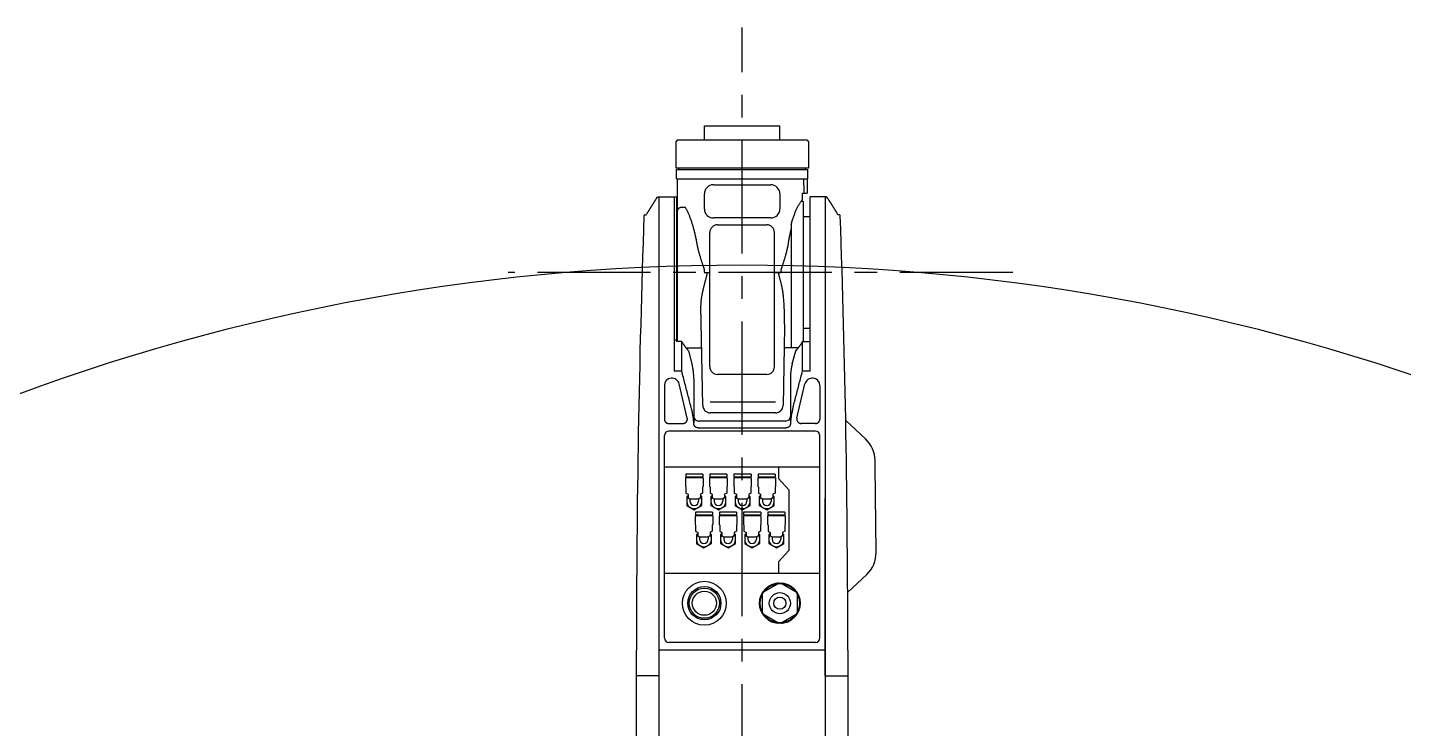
# Model space of a CAD drawing. Extents: x -15562 to 153, y -137 to 4262.
# Drawn here: x -14593 to -13682, y 3798 to 4262 of the extents above; entities that cross this region are included whole.
import ezdxf

# ---------------------------------------------------------------- set-up
doc = ezdxf.new("R2010")
doc.units = 0
doc.header["$LTSCALE"] = 4
doc.header["$MEASUREMENT"] = 0
doc.linetypes.add('CENTER', pattern=[2, 1.25, -0.25, 0.25, -0.25])
doc.layers.get('0').update_dxf_attribs({"linetype": 'CONTINUOUS'})
doc.layers.add('AREA', color=1, linetype='CONTINUOUS')

# ---------------------------------------------------------------- blocks, each defined once
blk = doc.blocks.new('RV12SL')
at = {"linetype": 'CENTER', "ltscale": 15}
for p, q in [((0, -527.57), (0, 1542.08)), ((179.4, 1380), (-155, 1380))]:
    blk.add_line(p, q, dxfattribs=at)
at = {"linetype": 'CONTINUOUS'}
for p, q in [((-25, 1477), (25, 1477)), ((-25, 1467.5), (-25, 1477)), ((25, 1467.5), (25, 1477)), ((-43, 1467.5), (-44, 1466.5)), ((43, 1467.5), (-43, 1467.5)), ((43, 1467.5), (44, 1466.5)), ((-44, 1466.5), (-44, 1449)), ((44, 1466.5), (44, 1449)), ((44, 1449), (-44, 1449)), ((-43.5, 1448), (43.5, 1448)), ((-43.5, 1442), (-43.5, 1448)), ((-43.5, 1442), (43.5, 1442)), ((-43, 1442), (-43, 1334.2)), ((-42, 1448), (-42, 1449)), ((42, 1448), (42, 1449)), ((43, 1442), (43, 1432.5)), ((43.5, 1442), (43.5, 1448)), ((-25, 1422), (-25, 1432)), ((-19, 1438), (19, 1438)), ((25, 1432), (25, 1422)), ((40, 1428), (40, 1432.5)), ((40, 1432.5), (43, 1432.5)), ((-56, 1430), (-43.5, 1430)), ((-55, 973), (-55, 1430)), ((-45, 1430), (-45, 1314.71)), ((-43.5, 1430), (-43.5, 1334.2)), ((-43, 1426.5), (-43.5, 1426.5)), ((-40, 1423.28), (-37.69, 1423.28)), ((40.5, 1427), (39.09, 1427)), ((39.87, 1428), (40, 1428)), ((40.5, 1427), (40.5, 1334.2)), ((45, 1314.71), (45, 1430)), ((56, 1430), (45, 1430)), ((55, 1430), (55, 973)), ((-64.52, 1418), (-63.5, 1418)), ((19, 1416), (-19, 1416)), ((40.5, 1417), (45, 1417)), ((64.52, 1418), (63.5, 1418)), ((-21.4, 1317.5), (-21.4, 1406.5)), ((-16.4, 1411.5), (16.4, 1411.5)), ((21.4, 1317.5), (21.4, 1406.5)), ((32.5, 1411.67), (32.5, 1330)), ((-25.04, 1380), (-21.5, 1380)), ((21.5, 1380), (25.91, 1380)), ((-26.09, 1291.91), (-27.24, 1357.86)), ((27.99, 1343.63), (27.09, 1291.91)), ((40.5, 1343), (45, 1343)), ((-45, 1335.45), (-43.5, 1335.45)), ((-40, 1334.2), (-43.5, 1334.2)), ((-40, 1314.71), (-40, 1334.2)), ((40, 1334.2), (45, 1334.2)), ((40, 1314.71), (40, 1334.2)), ((-37.11, 1330.02), (-26.75, 1330.02)), ((-35.5, 1328), (-33.2, 1319.44)), ((32.5, 1330.01), (27.75, 1330.01)), ((37.1, 1330), (32.5, 1330)), ((33.2, 1319.44), (35.5, 1328)), ((-40, 1314.71), (-45, 1314.71)), ((16.4, 1312.5), (-16.4, 1312.5)), ((45, 1314.71), (40, 1314.71)), ((-51.5, 1305), (-51.5, 1282.91)), ((-36.34, 1283.58), (-41.63, 1306.14)), ((-32, 1309.7), (-32, 1280.39)), ((32, 1309.7), (32, 1280.39)), ((36.34, 1283.58), (41.63, 1306.14)), ((51.5, 1305), (51.5, 1282.91)), ((-21.21, 1294.22), (22.21, 1294.22)), ((22.09, 1287), (-21.09, 1287)), ((-48.59, 1280), (-39.17, 1280)), ((-29.04, 1277.05), (29.04, 1277.05)), ((29, 1281.62), (-29, 1281.62)), ((48.59, 1280), (39.17, 1280)), ((68.61, 1282), (81.69, 1269.81)), ((-51.5, 1138), (-51.5, 1272)), ((48.5, 1275), (-48.5, 1275)), ((51.5, 1138), (51.5, 1272)), ((51.5, 1251), (-51.5, 1251)), ((24, 1251), (24, 1243.5)), ((24, 1243.5), (31, 1236)), ((31, 1236), (31, 1196)), ((31, 1196), (24, 1188.5)), ((24, 1188.5), (24, 1181)), ((-51.5, 1181), (51.5, 1181)), ((82.54, 1180.03), (69.91, 1168)), ((12.88, 1166.94), (12.88, 1165.69)), ((13.31, 1166.68), (13.31, 1155.32)), ((14.88, 1169.16), (13.8, 1168.53)), ((24.08, 1173.97), (14.23, 1168.28)), ((24.08, 1174.47), (23, 1173.84)), ((25.92, 1174.47), (27, 1173.84)), ((35.77, 1168.28), (25.92, 1173.97)), ((35.12, 1169.16), (36.2, 1168.53)), ((36.69, 1155.32), (36.69, 1166.68)), ((37.12, 1165.69), (37.12, 1166.94)), ((12.88, 1156.31), (12.88, 1155.06)), ((14.88, 1152.84), (13.8, 1153.47)), ((14.23, 1153.72), (24.08, 1148.03)), ((25.92, 1148.03), (35.77, 1153.72)), ((35.12, 1152.84), (36.2, 1153.47)), ((37.12, 1155.06), (37.12, 1156.31)), ((24.08, 1147.53), (23, 1148.16)), ((25.92, 1147.53), (27, 1148.16)), ((48.5, 1135), (-48.5, 1135)), ((-70, 1113), (-70, 1130)), ((55, 1130), (-55, 1130)), ((55.04, 1113), (55.04, 1130)), ((70, 1130), (70, 1113))]:
    blk.add_line(p, q, dxfattribs=at)
for p, q in [((-25.9, 1244), (-37.5, 1244)), ((-37.5, 1244), (-37.5, 1238.3)), ((-37.38, 1246.4), (-37.38, 1244.71)), ((-26.02, 1246.4), (-37.38, 1246.4)), ((-37.38, 1244.71), (-26.02, 1244.71)), ((-35, 1244.71), (-35, 1244)), ((-28.4, 1244.71), (-28.4, 1244)), ((-26.02, 1246.4), (-26.02, 1244.71)), ((-25.9, 1244), (-25.9, 1238.3)), ((-9.9, 1244), (-21.5, 1244)), ((-21.5, 1244), (-21.5, 1238.3)), ((-10.02, 1246.4), (-21.38, 1246.4)), ((-21.38, 1246.4), (-21.38, 1244.71)), ((-21.38, 1244.71), (-10.02, 1244.71)), ((-19, 1244.71), (-19, 1244)), ((-12.4, 1244.71), (-12.4, 1244)), ((-10.02, 1246.4), (-10.02, 1244.71)), ((-9.9, 1244), (-9.9, 1238.3)), ((-5.5, 1244), (-5.5, 1238.3)), ((6.1, 1244), (-5.5, 1244)), ((-5.38, 1246.4), (-5.38, 1244.71)), ((5.98, 1246.4), (-5.38, 1246.4)), ((-5.38, 1244.71), (5.98, 1244.71)), ((-3, 1244.71), (-3, 1244)), ((3.6, 1244.71), (3.6, 1244)), ((5.98, 1246.4), (5.98, 1244.71)), ((6.1, 1244), (6.1, 1238.3)), ((22.1, 1244), (10.5, 1244)), ((10.5, 1244), (10.5, 1238.3)), ((10.62, 1246.4), (10.62, 1244.71)), ((21.98, 1246.4), (10.62, 1246.4)), ((10.62, 1244.71), (21.98, 1244.71)), ((13, 1244.71), (13, 1244)), ((19.6, 1244.71), (19.6, 1244)), ((21.98, 1246.4), (21.98, 1244.71)), ((22.1, 1244), (22.1, 1238.3)), ((-37.5, 1238.3), (-37.21, 1237.8)), ((-37.21, 1237.8), (-37.21, 1233.94)), ((-37.21, 1233.94), (-35.76, 1233.1)), ((-35.76, 1232.03), (-36.7, 1231.49)), ((-36.7, 1231.49), (-36.7, 1225.71)), ((-35.76, 1233.1), (-35.76, 1230.74)), ((-35.76, 1230.74), (-34.6, 1230.07)), ((-27.64, 1230.74), (-28.8, 1230.07)), ((-26.19, 1233.94), (-27.64, 1233.1)), ((-27.64, 1233.1), (-27.64, 1230.74)), ((-26.7, 1231.49), (-27.64, 1232.03)), ((-26.7, 1225.71), (-26.7, 1231.49)), ((-25.9, 1238.3), (-26.19, 1237.8)), ((-26.19, 1237.8), (-26.19, 1233.94)), ((-21.5, 1238.3), (-21.21, 1237.8)), ((-21.21, 1237.8), (-21.21, 1233.94)), ((-21.21, 1233.94), (-19.76, 1233.1)), ((-19.76, 1232.03), (-20.7, 1231.49)), ((-20.7, 1231.49), (-20.7, 1225.71)), ((-19.76, 1233.1), (-19.76, 1230.74)), ((-19.76, 1230.74), (-18.6, 1230.07)), ((-11.64, 1230.74), (-12.8, 1230.07)), ((-10.19, 1233.94), (-11.64, 1233.1)), ((-11.64, 1233.1), (-11.64, 1230.74)), ((-10.7, 1231.49), (-11.64, 1232.03)), ((-10.7, 1225.71), (-10.7, 1231.49)), ((-9.9, 1238.3), (-10.19, 1237.8)), ((-10.19, 1237.8), (-10.19, 1233.94)), ((-5.5, 1238.3), (-5.21, 1237.8)), ((-5.21, 1237.8), (-5.21, 1233.94)), ((-5.21, 1233.94), (-3.76, 1233.1)), ((-3.76, 1232.03), (-4.7, 1231.49)), ((-4.7, 1231.49), (-4.7, 1225.71)), ((-3.76, 1233.1), (-3.76, 1230.74)), ((-3.76, 1230.74), (-2.6, 1230.07)), ((4.36, 1230.74), (3.2, 1230.07)), ((5.81, 1233.94), (4.36, 1233.1)), ((4.36, 1233.1), (4.36, 1230.74)), ((5.3, 1231.49), (4.36, 1232.03)), ((5.3, 1225.71), (5.3, 1231.49)), ((6.1, 1238.3), (5.81, 1237.8)), ((5.81, 1237.8), (5.81, 1233.94)), ((10.5, 1238.3), (10.79, 1237.8)), ((10.79, 1237.8), (10.79, 1233.94)), ((10.79, 1233.94), (12.24, 1233.1)), ((12.24, 1232.03), (11.3, 1231.49)), ((11.3, 1231.49), (11.3, 1225.71)), ((12.24, 1233.1), (12.24, 1230.74)), ((12.24, 1230.74), (13.4, 1230.07)), ((20.36, 1230.74), (19.2, 1230.07)), ((21.81, 1233.94), (20.36, 1233.1)), ((20.36, 1233.1), (20.36, 1230.74)), ((21.3, 1231.49), (20.36, 1232.03)), ((21.3, 1225.71), (21.3, 1231.49)), ((22.1, 1238.3), (21.81, 1237.8)), ((21.81, 1237.8), (21.81, 1233.94)), ((-36.7, 1225.71), (-31.7, 1222.83)), ((-34.6, 1230.07), (-34.6, 1228.6)), ((-34.6, 1230.07), (-28.8, 1230.07)), ((-31.7, 1222.83), (-26.7, 1225.71)), ((-28.8, 1230.07), (-28.8, 1228.6)), ((-20.7, 1225.71), (-15.7, 1222.83)), ((-18.6, 1230.07), (-18.6, 1228.6)), ((-18.6, 1230.07), (-12.8, 1230.07)), ((-15.7, 1222.83), (-10.7, 1225.71)), ((-12.8, 1230.07), (-12.8, 1228.6)), ((-4.7, 1225.71), (0.3, 1222.83)), ((-2.6, 1230.07), (-2.6, 1228.6)), ((-2.6, 1230.07), (3.2, 1230.07)), ((0.3, 1222.83), (5.3, 1225.71)), ((3.2, 1230.07), (3.2, 1228.6)), ((11.3, 1225.71), (16.3, 1222.83)), ((13.4, 1230.07), (13.4, 1228.6)), ((13.4, 1230.07), (19.2, 1230.07)), ((16.3, 1222.83), (21.3, 1225.71)), ((19.2, 1230.07), (19.2, 1228.6)), ((-19.5, 1218.8), (-31.1, 1218.8)), ((-31.1, 1218.8), (-31.1, 1213.1)), ((-31.1, 1213.1), (-30.81, 1212.6)), ((-19.62, 1221.2), (-30.98, 1221.2)), ((-30.98, 1221.2), (-30.98, 1219.51)), ((-30.98, 1219.51), (-19.62, 1219.51)), ((-30.81, 1212.6), (-30.81, 1208.74)), ((-28.6, 1219.51), (-28.6, 1218.8)), ((-22, 1219.51), (-22, 1218.8)), ((-19.5, 1213.1), (-19.79, 1212.6)), ((-19.79, 1212.6), (-19.79, 1208.74)), ((-19.62, 1221.2), (-19.62, 1219.51)), ((-19.5, 1218.8), (-19.5, 1213.1)), ((-3.5, 1218.8), (-15.1, 1218.8)), ((-15.1, 1218.8), (-15.1, 1213.1)), ((-15.1, 1213.1), (-14.81, 1212.6)), ((-3.62, 1221.2), (-14.98, 1221.2)), ((-14.98, 1221.2), (-14.98, 1219.51)), ((-14.98, 1219.51), (-3.62, 1219.51)), ((-14.81, 1212.6), (-14.81, 1208.74)), ((-12.6, 1219.51), (-12.6, 1218.8)), ((-6, 1219.51), (-6, 1218.8)), ((-3.5, 1213.1), (-3.79, 1212.6)), ((-3.79, 1212.6), (-3.79, 1208.74)), ((-3.62, 1221.2), (-3.62, 1219.51)), ((-3.5, 1218.8), (-3.5, 1213.1)), ((0.9, 1218.8), (0.9, 1213.1)), ((12.5, 1218.8), (0.9, 1218.8)), ((0.9, 1213.1), (1.19, 1212.6)), ((1.02, 1221.2), (1.02, 1219.51)), ((12.38, 1221.2), (1.02, 1221.2)), ((1.02, 1219.51), (12.38, 1219.51)), ((1.19, 1212.6), (1.19, 1208.74)), ((3.4, 1219.51), (3.4, 1218.8)), ((10, 1219.51), (10, 1218.8)), ((12.5, 1213.1), (12.21, 1212.6)), ((12.21, 1212.6), (12.21, 1208.74)), ((12.38, 1221.2), (12.38, 1219.51)), ((12.5, 1218.8), (12.5, 1213.1)), ((16.9, 1218.8), (16.9, 1213.1)), ((28.5, 1218.8), (16.9, 1218.8)), ((16.9, 1213.1), (17.19, 1212.6)), ((28.38, 1221.2), (17.02, 1221.2)), ((17.02, 1221.2), (17.02, 1219.51)), ((17.02, 1219.51), (28.38, 1219.51)), ((17.19, 1212.6), (17.19, 1208.74)), ((19.4, 1219.51), (19.4, 1218.8)), ((26, 1219.51), (26, 1218.8)), ((28.5, 1213.1), (28.21, 1212.6)), ((28.21, 1212.6), (28.21, 1208.74)), ((28.38, 1221.2), (28.38, 1219.51)), ((28.5, 1218.8), (28.5, 1213.1)), ((-30.81, 1208.74), (-29.36, 1207.9)), ((-29.36, 1206.83), (-30.3, 1206.29)), ((-30.3, 1206.29), (-30.3, 1200.51)), ((-29.36, 1207.9), (-29.36, 1205.54)), ((-29.36, 1205.54), (-28.2, 1204.87)), ((-28.2, 1204.87), (-22.4, 1204.87)), ((-28.2, 1204.87), (-28.2, 1203.4)), ((-21.24, 1205.54), (-22.4, 1204.87)), ((-22.4, 1204.87), (-22.4, 1203.4)), ((-19.79, 1208.74), (-21.24, 1207.9)), ((-21.24, 1207.9), (-21.24, 1205.54)), ((-20.3, 1206.29), (-21.24, 1206.83)), ((-20.3, 1200.51), (-20.3, 1206.29)), ((-14.81, 1208.74), (-13.36, 1207.9)), ((-13.36, 1206.83), (-14.3, 1206.29)), ((-14.3, 1206.29), (-14.3, 1200.51)), ((-13.36, 1207.9), (-13.36, 1205.54)), ((-13.36, 1205.54), (-12.2, 1204.87)), ((-12.2, 1204.87), (-6.4, 1204.87)), ((-12.2, 1204.87), (-12.2, 1203.4)), ((-5.24, 1205.54), (-6.4, 1204.87)), ((-6.4, 1204.87), (-6.4, 1203.4)), ((-3.79, 1208.74), (-5.24, 1207.9)), ((-5.24, 1207.9), (-5.24, 1205.54)), ((-4.3, 1206.29), (-5.24, 1206.83)), ((-4.3, 1200.51), (-4.3, 1206.29)), ((1.19, 1208.74), (2.64, 1207.9)), ((2.64, 1206.83), (1.7, 1206.29)), ((1.7, 1206.29), (1.7, 1200.51)), ((2.64, 1207.9), (2.64, 1205.54)), ((2.64, 1205.54), (3.8, 1204.87)), ((3.8, 1204.87), (3.8, 1203.4)), ((3.8, 1204.87), (9.6, 1204.87)), ((10.76, 1205.54), (9.6, 1204.87)), ((9.6, 1204.87), (9.6, 1203.4)), ((12.21, 1208.74), (10.76, 1207.9)), ((10.76, 1207.9), (10.76, 1205.54)), ((11.7, 1206.29), (10.76, 1206.83)), ((11.7, 1200.51), (11.7, 1206.29)), ((17.19, 1208.74), (18.64, 1207.9)), ((18.64, 1206.83), (17.7, 1206.29)), ((17.7, 1206.29), (17.7, 1200.51)), ((18.64, 1207.9), (18.64, 1205.54)), ((18.64, 1205.54), (19.8, 1204.87)), ((19.8, 1204.87), (19.8, 1203.4)), ((19.8, 1204.87), (25.6, 1204.87)), ((26.76, 1205.54), (25.6, 1204.87)), ((25.6, 1204.87), (25.6, 1203.4)), ((28.21, 1208.74), (26.76, 1207.9)), ((26.76, 1207.9), (26.76, 1205.54)), ((27.7, 1206.29), (26.76, 1206.83)), ((27.7, 1200.51), (27.7, 1206.29)), ((-30.3, 1200.51), (-25.3, 1197.63)), ((-25.3, 1197.63), (-20.3, 1200.51)), ((-14.3, 1200.51), (-9.3, 1197.63)), ((-9.3, 1197.63), (-4.3, 1200.51)), ((1.7, 1200.51), (6.7, 1197.63)), ((6.7, 1197.63), (11.7, 1200.51)), ((17.7, 1200.51), (22.7, 1197.63)), ((22.7, 1197.63), (27.7, 1200.51)), ((-70, 973), (-70, 1113)), ((-55, 1113), (-70, 1113)), ((55, 1113), (70, 1113)), ((70, 1113), (70, 973))]:
    blk.add_line(p, q)
for centre, radius in [((-25, 1161), 14.5), ((-25, 1161), 11), ((-25, 1161), 10), ((-25, 1161), 8), ((25, 1161), 13.5), ((25, 1161), 13), ((25, 1161), 7), ((25, 1161), 4)]:
    blk.add_circle(centre, radius, dxfattribs=at)
for centre, radius, start, end in [((-19, 1432), 6, 90, 180), ((19, 1432), 6, 0, 90), ((-19, 1422), 6, 180, 270), ((19, 1422), 6, 270, 0), ((8226.9, 1130), 8296.9, 178.014098, 180), ((-64.52, 1417.5), 0.5, 90, 178.0141), ((64.52, 1417.5), 0.5, 1.9859, 90), ((-8226.9, 1130), 8296.9, 0, 1.985902), ((-16.4, 1406.5), 5, 90, 180), ((16.4, 1406.5), 5, 0, 90), ((-16.4, 1317.5), 5, 180, 270), ((16.4, 1317.5), 5, 270, 0), ((-46.5, 1305), 5, 13.20127, 180), ((46.5, 1305), 5, 0, 166.79873), ((-21.09, 1292), 5, 181, 270), ((22.09, 1292), 5, 270, 359), ((-29, 1284.62), 3, 180, 270), ((29, 1284.62), 3, 270, 0), ((-48.5, 1272), 3, 90, 180), ((48.5, 1272), 3, 0, 90), ((68.06, 1255.17), 20, 0.86455, 47.01498), ((-8226.9, 1130), 8315.9, 0.445555, 0.864553), ((68.75, 1194.51), 20, 313.60514, 0.44556), ((-48.5, 1138), 3, 180, 270), ((48.5, 1138), 3, 270, 0)]:
    blk.add_arc(centre, radius, start, end, dxfattribs=at)
for centre, radius, start, end in [((-31.7, 1228.6), 5, 144.30808, 35.69254), ((-15.7, 1228.6), 5, 144.30808, 35.69254), ((0.3, 1228.6), 5, 144.30808, 35.69254), ((16.3, 1228.6), 5, 144.30808, 35.69254), ((-31.7, 1228.6), 2.9, 180, 359.9998), ((-15.7, 1228.6), 2.9, 180, 359.9998), ((0.3, 1228.6), 2.9, 180, 359.9998), ((16.3, 1228.6), 2.9, 180, 359.9998), ((-25.3, 1203.4), 5, 144.30808, 35.69254), ((-25.3, 1203.4), 2.9, 180, 359.9998), ((-9.3, 1203.4), 5, 144.30808, 35.69254), ((-9.3, 1203.4), 2.9, 180, 359.9998), ((6.7, 1203.4), 5, 144.30808, 35.69254), ((6.7, 1203.4), 2.9, 180, 359.9998), ((22.7, 1203.4), 5, 144.30808, 35.69254), ((22.7, 1203.4), 2.9, 180, 359.9998)]:
    blk.add_arc(centre, radius, start, end)
for points, knots in [([(40.7, 1442), (40.72, 1440.39), (40.78, 1437.22), (40.84, 1434.05), (40.87, 1432.5)], [0, 0, 0, 0, 4.84087, 9.501577, 9.501577, 9.501577, 9.501577]), ([(-57.7, 1427.57), (-57.71, 1427.56), (-57.73, 1427.52), (-57.79, 1427.44), (-57.86, 1427.33), (-57.93, 1427.21), (-58.02, 1427.08), (-58.11, 1426.95), (-58.2, 1426.8), (-58.3, 1426.64), (-58.41, 1426.47), (-58.53, 1426.29), (-58.65, 1426.11), (-58.77, 1425.91), (-58.9, 1425.71), (-59.03, 1425.5), (-59.17, 1425.29), (-59.31, 1425.06), (-59.45, 1424.84), (-59.6, 1424.61), (-59.74, 1424.38), (-59.89, 1424.14), (-60.04, 1423.91), (-60.18, 1423.67), (-60.32, 1423.44), (-60.46, 1423.22), (-60.6, 1423), (-60.73, 1422.78), (-60.86, 1422.57), (-60.98, 1422.37), (-61.1, 1422.18), (-61.22, 1421.99), (-61.33, 1421.81), (-61.43, 1421.64), (-61.53, 1421.47), (-61.62, 1421.32), (-61.71, 1421.17), (-61.8, 1421.03), (-61.87, 1420.9), (-61.95, 1420.78), (-62.01, 1420.66), (-62.08, 1420.56), (-62.13, 1420.46), (-62.19, 1420.38), (-62.23, 1420.3), (-62.27, 1420.23), (-62.31, 1420.17), (-62.34, 1420.12), (-62.36, 1420.08), (-62.38, 1420.04), (-62.4, 1420.02), (-62.4, 1420.01), (-62.41, 1420), (-62.41, 1420)], [0, 0, 0, 0, 0.030262, 0.147568, 0.276786, 0.417872, 0.571004, 0.735998, 0.912895, 1.10141, 1.301315, 1.512244, 1.733647, 1.96503, 2.205537, 2.454504, 2.71082, 2.973616, 3.241555, 3.513669, 3.788617, 4.065161, 4.341473, 4.616038, 4.886951, 5.15294, 5.412785, 5.665728, 5.911053, 6.148287, 6.377, 6.59676, 6.807404, 7.008552, 7.200207, 7.382069, 7.554163, 7.716328, 7.868454, 8.010577, 8.142494, 8.264285, 8.375778, 8.476927, 8.567711, 8.647974, 8.717748, 8.776895, 8.825375, 8.863155, 8.890156, 8.906381, 8.91179, 8.91179, 8.91179, 8.91179]), ([(-57.42, 1428), (-57.42, 1428), (-57.42, 1427.99), (-57.43, 1427.98), (-57.45, 1427.96), (-57.47, 1427.92), (-57.5, 1427.88), (-57.53, 1427.83), (-57.57, 1427.77), (-57.61, 1427.71), (-57.66, 1427.64), (-57.69, 1427.59), (-57.7, 1427.57)], [0, 0, 0, 0, 0.0040604, 0.0202038, 0.047135, 0.0849597, 0.1337402, 0.1935909, 0.2646868, 0.3470793, 0.4410152, 0.5162975, 0.5162975, 0.5162975, 0.5162975]), ([(-57.42, 1428), (-57.19, 1428.34), (-56.72, 1429.01), (-56.24, 1429.67), (-56, 1430)], [0, 0, 0, 0, 1.226169, 2.452336, 2.452336, 2.452336, 2.452336]), ([(-43, 1419.78), (-43, 1419.86), (-43, 1420.03), (-42.97, 1420.29), (-42.93, 1420.53), (-42.88, 1420.78), (-42.81, 1421.01), (-42.73, 1421.24), (-42.64, 1421.45), (-42.54, 1421.66), (-42.42, 1421.86), (-42.3, 1422.04), (-42.17, 1422.21), (-42.03, 1422.37), (-41.88, 1422.52), (-41.72, 1422.65), (-41.57, 1422.77), (-41.4, 1422.88), (-41.24, 1422.97), (-41.06, 1423.06), (-40.89, 1423.13), (-40.72, 1423.18), (-40.54, 1423.23), (-40.36, 1423.26), (-40.18, 1423.28), (-40.06, 1423.28), (-40, 1423.28)], [0, 0, 0, 0, 0.255689, 0.509494, 0.76046, 1.007882, 1.252188, 1.492773, 1.728754, 1.959698, 2.186328, 2.408297, 2.62524, 2.837195, 3.044749, 3.247897, 3.4471, 3.642456, 3.834557, 4.023528, 4.210025, 4.394187, 4.576693, 4.757759, 4.938011, 5.117759, 5.117759, 5.117759, 5.117759]), ([(-29.83, 1398.82), (-29.91, 1399.27), (-30.06, 1400.17), (-30.32, 1401.51), (-30.59, 1402.84), (-30.87, 1404.16), (-31.16, 1405.45), (-31.47, 1406.73), (-31.79, 1407.99), (-32.12, 1409.23), (-32.46, 1410.44), (-32.81, 1411.63), (-33.17, 1412.79), (-33.55, 1413.92), (-33.93, 1415.02), (-34.32, 1416.09), (-34.72, 1417.12), (-35.12, 1418.12), (-35.54, 1419.07), (-35.96, 1419.99), (-36.38, 1420.87), (-36.81, 1421.71), (-37.24, 1422.51), (-37.54, 1423.03), (-37.69, 1423.28)], [0, 0, 0, 0, 1.372093, 2.737328, 4.092963, 5.437456, 6.768736, 8.084644, 9.383704, 10.663834, 11.923361, 13.161319, 14.376764, 15.568364, 16.734478, 17.872692, 18.980336, 20.055927, 21.098966, 22.108952, 23.085433, 24.028554, 24.938486, 25.815083, 25.815083, 25.815083, 25.815083]), ([(32.5, 1411.67), (32.62, 1412.09), (32.85, 1412.93), (33.22, 1414.17), (33.6, 1415.38), (33.99, 1416.55), (34.39, 1417.68), (34.8, 1418.78), (35.22, 1419.83), (35.65, 1420.85), (36.09, 1421.82), (36.54, 1422.75), (36.99, 1423.64), (37.45, 1424.48), (37.92, 1425.27), (38.4, 1426.02), (38.88, 1426.73), (39.37, 1427.38), (39.71, 1427.8), (39.87, 1428)], [0, 0, 0, 0, 1.319865, 2.613503, 3.878956, 5.114655, 6.318723, 7.490184, 8.627721, 9.730283, 10.797327, 11.828119, 12.82288, 13.78124, 14.703448, 15.590754, 16.443917, 17.263164, 18.049036, 18.049036, 18.049036, 18.049036]), ([(57.42, 1428), (57.19, 1428.34), (56.72, 1429.01), (56.24, 1429.67), (56, 1430)], [0, 0, 0, 0, 1.226169, 2.452336, 2.452336, 2.452336, 2.452336]), ([(57.7, 1427.57), (57.69, 1427.59), (57.66, 1427.64), (57.61, 1427.71), (57.57, 1427.77), (57.53, 1427.83), (57.5, 1427.88), (57.47, 1427.92), (57.45, 1427.96), (57.43, 1427.98), (57.42, 1427.99), (57.42, 1428), (57.42, 1428)], [0, 0, 0, 0, 0.0752942, 0.1692298, 0.2516203, 0.3227141, 0.3825653, 0.431342, 0.4691649, 0.4960948, 0.5122371, 0.5176106, 0.5176106, 0.5176106, 0.5176106]), ([(62.41, 1420), (62.41, 1420), (62.4, 1420.01), (62.4, 1420.02), (62.38, 1420.04), (62.36, 1420.08), (62.34, 1420.12), (62.31, 1420.17), (62.27, 1420.23), (62.23, 1420.3), (62.19, 1420.38), (62.13, 1420.46), (62.08, 1420.56), (62.01, 1420.66), (61.95, 1420.78), (61.87, 1420.9), (61.8, 1421.03), (61.71, 1421.17), (61.62, 1421.32), (61.53, 1421.47), (61.43, 1421.64), (61.33, 1421.81), (61.22, 1421.99), (61.1, 1422.18), (60.98, 1422.37), (60.86, 1422.57), (60.73, 1422.78), (60.6, 1423), (60.46, 1423.22), (60.32, 1423.44), (60.18, 1423.67), (60.04, 1423.91), (59.89, 1424.14), (59.74, 1424.38), (59.6, 1424.61), (59.45, 1424.84), (59.31, 1425.06), (59.17, 1425.29), (59.03, 1425.5), (58.9, 1425.71), (58.77, 1425.91), (58.65, 1426.11), (58.53, 1426.29), (58.41, 1426.47), (58.3, 1426.64), (58.2, 1426.8), (58.11, 1426.95), (58.02, 1427.08), (57.93, 1427.21), (57.86, 1427.33), (57.79, 1427.44), (57.73, 1427.52), (57.71, 1427.56), (57.7, 1427.57)], [0, 0, 0, 0, 0.005409, 0.021635, 0.048637, 0.086418, 0.134902, 0.194047, 0.263823, 0.344086, 0.43487, 0.536024, 0.647513, 0.769307, 0.901224, 1.043347, 1.195477, 1.357639, 1.529736, 1.711596, 1.903252, 2.104401, 2.315044, 2.534807, 2.763517, 3.000757, 3.246078, 3.499023, 3.758863, 4.024858, 4.295782, 4.570361, 4.846677, 5.123216, 5.39816, 5.670276, 5.938215, 6.201008, 6.457324, 6.706288, 6.946796, 7.178174, 7.399579, 7.610503, 7.81041, 7.998919, 8.175817, 8.340807, 8.493937, 8.635023, 8.764237, 8.881546, 8.91179, 8.91179, 8.91179, 8.91179]), ([(-63.5, 1418), (-63.32, 1418.33), (-62.96, 1419), (-62.59, 1419.67), (-62.41, 1420)], [0, 0, 0, 0, 1.138968, 2.277937, 2.277937, 2.277937, 2.277937]), ([(63.5, 1418), (63.32, 1418.33), (62.96, 1419), (62.59, 1419.67), (62.41, 1420)], [0, 0, 0, 0, 1.138968, 2.277937, 2.277937, 2.277937, 2.277937]), ([(32.5, 1409.15), (32.4, 1408.75), (32.2, 1407.94), (31.92, 1406.72), (31.65, 1405.48), (31.39, 1404.22), (31.15, 1402.95), (30.92, 1401.66), (30.7, 1400.36), (30.56, 1399.48), (30.49, 1399.04)], [0, 0, 0, 0, 1.235582, 2.48851, 3.757791, 5.042193, 6.340425, 7.651866, 8.975011, 10.308024, 10.308024, 10.308024, 10.308024]), ([(-25.04, 1380), (-25.02, 1380.09), (-24.98, 1380.25), (-24.93, 1380.49), (-24.89, 1380.7), (-24.86, 1380.89), (-24.84, 1381.06), (-24.84, 1381.23), (-24.85, 1381.39), (-24.88, 1381.55), (-24.92, 1381.72), (-24.96, 1381.91), (-25.02, 1382.12), (-25.09, 1382.35), (-25.17, 1382.6), (-25.25, 1382.87), (-25.35, 1383.17), (-25.46, 1383.49), (-25.57, 1383.84), (-25.7, 1384.23), (-25.85, 1384.66), (-26.01, 1385.14), (-26.19, 1385.68), (-26.39, 1386.27), (-26.59, 1386.89), (-26.81, 1387.55), (-27.03, 1388.24), (-27.27, 1388.98), (-27.52, 1389.78), (-27.8, 1390.68), (-28.09, 1391.67), (-28.41, 1392.77), (-28.74, 1393.96), (-29.06, 1395.21), (-29.36, 1396.46), (-29.62, 1397.66), (-29.76, 1398.45), (-29.83, 1398.82)], [0, 0, 0, 0, 0.269046, 0.510643, 0.724996, 0.915452, 1.088087, 1.249745, 1.407835, 1.569952, 1.743496, 1.935407, 2.151453, 2.391973, 2.654745, 2.939099, 3.247894, 3.584672, 3.952803, 4.357441, 4.80846, 5.317732, 5.889716, 6.513636, 7.174972, 7.866164, 8.586095, 9.352445, 10.191443, 11.120553, 12.151586, 13.297355, 14.55038, 15.861682, 17.166775, 18.414112, 19.55726, 19.55726, 19.55726, 19.55726]), ([(30.49, 1399.04), (30.43, 1398.67), (30.31, 1397.9), (30.08, 1396.71), (29.8, 1395.46), (29.49, 1394.16), (29.16, 1392.88), (28.83, 1391.66), (28.5, 1390.54), (28.2, 1389.52), (27.92, 1388.6), (27.67, 1387.79), (27.45, 1387.08), (27.25, 1386.44), (27.06, 1385.86), (26.9, 1385.35), (26.75, 1384.88), (26.61, 1384.47), (26.49, 1384.1), (26.38, 1383.77), (26.28, 1383.47), (26.2, 1383.2), (26.12, 1382.96), (26.05, 1382.74), (25.98, 1382.54), (25.92, 1382.35), (25.87, 1382.19), (25.82, 1382.04), (25.77, 1381.9), (25.73, 1381.77), (25.7, 1381.66), (25.67, 1381.55), (25.64, 1381.45), (25.61, 1381.35), (25.6, 1381.24), (25.6, 1381.13), (25.62, 1381.01), (25.65, 1380.87), (25.69, 1380.73), (25.74, 1380.57), (25.79, 1380.39), (25.85, 1380.2), (25.89, 1380.07), (25.91, 1380)], [0, 0, 0, 0, 1.135186, 2.338122, 3.630812, 4.988954, 6.336257, 7.606841, 8.776446, 9.84211, 10.798261, 11.640725, 12.385231, 13.052558, 13.653414, 14.193117, 14.677369, 15.111425, 15.499959, 15.847686, 16.159353, 16.439711, 16.693514, 16.924988, 17.136134, 17.328232, 17.502607, 17.660586, 17.803533, 17.933651, 18.053135, 18.163885, 18.268963, 18.37269, 18.479284, 18.591927, 18.714118, 18.84854, 18.999001, 19.166364, 19.350068, 19.549521, 19.764131, 19.764131, 19.764131, 19.764131]), ([(-27.24, 1357.86), (-27.24, 1358.12), (-27.24, 1358.65), (-27.22, 1359.45), (-27.17, 1360.25), (-27.1, 1361.04), (-27.01, 1361.85), (-26.9, 1362.72), (-26.76, 1363.69), (-26.57, 1364.81), (-26.33, 1366.04), (-26.06, 1367.34), (-25.76, 1368.65), (-25.46, 1369.91), (-25.16, 1371.09), (-24.88, 1372.18), (-24.62, 1373.16), (-24.39, 1374.03), (-24.18, 1374.8), (-23.99, 1375.51), (-23.81, 1376.15), (-23.66, 1376.74), (-23.51, 1377.29), (-23.39, 1377.8), (-23.28, 1378.26), (-23.19, 1378.68), (-23.12, 1379.06), (-23.08, 1379.4), (-23.05, 1379.71), (-23.05, 1379.91), (-23.05, 1380)], [0, 0, 0, 0, 0.784131, 1.588101, 2.395697, 3.190674, 3.985055, 4.835137, 5.802505, 6.944979, 8.227873, 9.578963, 10.929491, 12.235759, 13.467951, 14.596609, 15.603864, 16.499271, 17.299341, 18.021204, 18.682592, 19.295757, 19.863158, 20.38494, 20.861478, 21.292407, 21.6769, 22.018159, 22.323523, 22.602534, 22.602534, 22.602534, 22.602534]), ([(24.01, 1380), (24.01, 1379.92), (24.01, 1379.73), (24.03, 1379.45), (24.08, 1379.12), (24.14, 1378.77), (24.23, 1378.38), (24.33, 1377.96), (24.44, 1377.49), (24.57, 1376.99), (24.72, 1376.45), (24.88, 1375.86), (25.06, 1375.21), (25.25, 1374.51), (25.46, 1373.72), (25.7, 1372.84), (25.86, 1372.22), (25.95, 1371.9)], [0, 0, 0, 0, 0.254072, 0.54302, 0.867332, 1.227442, 1.624812, 2.060436, 2.535657, 3.053093, 3.615318, 4.225066, 4.888783, 5.619202, 6.430356, 7.335855, 8.345491, 8.345491, 8.345491, 8.345491]), ([(25.95, 1371.9), (26.03, 1371.56), (26.19, 1370.85), (26.4, 1369.74), (26.6, 1368.55), (26.78, 1367.28), (26.95, 1365.97), (27.11, 1364.58), (27.26, 1363.09), (27.4, 1361.44), (27.54, 1359.57), (27.66, 1357.46), (27.77, 1355.19), (27.85, 1352.85), (27.91, 1350.53), (27.95, 1348.26), (27.96, 1346.75), (27.96, 1345.99)], [0, 0, 0, 0, 1.034939, 2.174469, 3.39447, 4.675208, 6.000929, 7.379883, 8.857846, 10.49415, 12.352839, 14.482888, 16.82402, 19.192282, 21.499868, 23.770178, 26.026715, 26.026715, 26.026715, 26.026715]), ([(27.96, 1345.99), (27.96, 1345.89), (27.96, 1345.68), (27.97, 1345.37), (27.97, 1345.06), (27.98, 1344.76), (27.98, 1344.46), (27.99, 1344.18), (27.99, 1343.9), (27.99, 1343.72), (27.99, 1343.63)], [0, 0, 0, 0, 0.314102, 0.625489, 0.933302, 1.236154, 1.532117, 1.8199, 2.097636, 2.363831, 2.363831, 2.363831, 2.363831]), ([(-40, 1334.2), (-39.88, 1334.01), (-39.66, 1333.62), (-39.31, 1333.07), (-38.97, 1332.55), (-38.64, 1332.05), (-38.31, 1331.58), (-37.99, 1331.14), (-37.77, 1330.86), (-37.67, 1330.72)], [0, 0, 0, 0, 0.678548, 1.330669, 1.956234, 2.555137, 3.127323, 3.672782, 4.19156, 4.19156, 4.19156, 4.19156]), ([(-37.67, 1330.72), (-37.56, 1330.59), (-37.36, 1330.33), (-37.07, 1329.97), (-36.81, 1329.64), (-36.57, 1329.34), (-36.36, 1329.07), (-36.17, 1328.83), (-36, 1328.63), (-35.86, 1328.45), (-35.75, 1328.3), (-35.65, 1328.19), (-35.58, 1328.1), (-35.54, 1328.04), (-35.51, 1328.01), (-35.5, 1328)], [0, 0, 0, 0, 0.507122, 0.97209, 1.395628, 1.778388, 2.120994, 2.424024, 2.687989, 2.913371, 3.100549, 3.249892, 3.361644, 3.436039, 3.473197, 3.473197, 3.473197, 3.473197]), ([(37.67, 1330.72), (37.56, 1330.59), (37.36, 1330.33), (37.07, 1329.97), (36.81, 1329.64), (36.57, 1329.34), (36.36, 1329.07), (36.17, 1328.83), (36, 1328.63), (35.86, 1328.45), (35.75, 1328.3), (35.65, 1328.19), (35.58, 1328.1), (35.54, 1328.05), (35.49, 1327.99), (35.54, 1328.05), (35.58, 1328.1), (35.65, 1328.19), (35.75, 1328.3), (35.86, 1328.45), (36, 1328.63), (36.17, 1328.83), (36.36, 1329.07), (36.57, 1329.34), (36.81, 1329.64), (37.07, 1329.97), (37.36, 1330.33), (37.56, 1330.59), (37.67, 1330.72)], [0, 0, 0, 0, 0.507122, 0.97209, 1.395628, 1.778388, 2.120994, 2.424024, 2.687989, 2.913371, 3.100549, 3.249892, 3.361644, 3.436039, 3.473197, 3.510355, 3.58475, 3.696503, 3.845845, 4.033023, 4.258406, 4.52237, 4.8254, 5.168007, 5.550767, 5.974304, 6.439273, 6.946394, 6.946394, 6.946394, 6.946394]), ([(37.67, 1330.72), (37.56, 1330.59), (37.36, 1330.33), (37.07, 1329.97), (36.81, 1329.64), (36.57, 1329.34), (36.36, 1329.07), (36.17, 1328.83), (36, 1328.63), (35.86, 1328.45), (35.75, 1328.3), (35.65, 1328.19), (35.58, 1328.1), (35.54, 1328.05), (35.49, 1327.99), (35.54, 1328.05), (35.58, 1328.1), (35.65, 1328.19), (35.75, 1328.3), (35.86, 1328.45), (36, 1328.63), (36.17, 1328.83), (36.36, 1329.07), (36.57, 1329.34), (36.81, 1329.64), (37.07, 1329.97), (37.36, 1330.33), (37.56, 1330.59), (37.67, 1330.72)], [0, 0, 0, 0, 0.507122, 0.97209, 1.395628, 1.778388, 2.120994, 2.424024, 2.687989, 2.913371, 3.100549, 3.249892, 3.361644, 3.436039, 3.473197, 3.510355, 3.58475, 3.696503, 3.845845, 4.033023, 4.258406, 4.52237, 4.8254, 5.168007, 5.550767, 5.974304, 6.439273, 6.946394, 6.946394, 6.946394, 6.946394]), ([(40, 1334.2), (39.88, 1334.01), (39.66, 1333.62), (39.31, 1333.07), (38.97, 1332.55), (38.64, 1332.05), (38.31, 1331.58), (37.99, 1331.14), (37.77, 1330.86), (37.67, 1330.72)], [0, 0, 0, 0, 0.678548, 1.330669, 1.956234, 2.555137, 3.127323, 3.672782, 4.19156, 4.19156, 4.19156, 4.19156]), ([(-33.5, 1289.61), (-34.22, 1292.4), (-35.67, 1297.98), (-37.84, 1306.34), (-39.28, 1311.92), (-40, 1314.71)], [0, 0, 0, 0, 8.647633, 17.292579, 25.934779, 25.934779, 25.934779, 25.934779]), ([(-32, 1309.7), (-32, 1310.11), (-32.01, 1310.91), (-32.06, 1312.1), (-32.14, 1313.26), (-32.25, 1314.39), (-32.39, 1315.48), (-32.56, 1316.53), (-32.75, 1317.54), (-32.96, 1318.51), (-33.12, 1319.13), (-33.2, 1319.44)], [0, 0, 0, 0, 1.220675, 2.416243, 3.580521, 4.712941, 5.812658, 6.878091, 7.906758, 8.89644, 9.841907, 9.841907, 9.841907, 9.841907]), ([(33.2, 1319.44), (33.12, 1319.13), (32.96, 1318.51), (32.75, 1317.54), (32.56, 1316.53), (32.39, 1315.48), (32.25, 1314.39), (32.14, 1313.26), (32.06, 1312.1), (32.01, 1310.91), (32, 1310.11), (32, 1309.7)], [0, 0, 0, 0, 0.945467, 1.93515, 2.963816, 4.029249, 5.128966, 6.261387, 7.425664, 8.621232, 9.841877, 9.841877, 9.841877, 9.841877]), ([(33.5, 1289.61), (34.22, 1292.4), (35.67, 1297.98), (37.84, 1306.34), (39.28, 1311.92), (40, 1314.71)], [0, 0, 0, 0, 8.647633, 17.292579, 25.934779, 25.934779, 25.934779, 25.934779]), ([(-32.03, 1279.94), (-32.05, 1280.32), (-32.09, 1281.09), (-32.18, 1282.25), (-32.31, 1283.43), (-32.47, 1284.63), (-32.67, 1285.85), (-32.91, 1287.09), (-33.18, 1288.34), (-33.39, 1289.18), (-33.5, 1289.61)], [0, 0, 0, 0, 1.138841, 2.301361, 3.488152, 4.699325, 5.935355, 7.196116, 8.481807, 9.792438, 9.792438, 9.792438, 9.792438]), ([(33.5, 1289.61), (33.39, 1289.18), (33.18, 1288.34), (32.91, 1287.09), (32.67, 1285.85), (32.47, 1284.63), (32.31, 1283.43), (32.18, 1282.25), (32.09, 1281.09), (32.05, 1280.32), (32.03, 1279.94)], [0, 0, 0, 0, 1.310631, 2.596322, 3.857083, 5.093112, 6.304286, 7.491077, 8.653597, 9.792438, 9.792438, 9.792438, 9.792438]), ([(-51.5, 1282.91), (-51.5, 1282.85), (-51.5, 1282.73), (-51.48, 1282.56), (-51.46, 1282.39), (-51.42, 1282.22), (-51.38, 1282.05), (-51.33, 1281.89), (-51.26, 1281.73), (-51.19, 1281.58), (-51.11, 1281.43), (-51.03, 1281.29), (-50.93, 1281.16), (-50.83, 1281.02), (-50.72, 1280.9), (-50.6, 1280.78), (-50.48, 1280.67), (-50.34, 1280.57), (-50.21, 1280.47), (-50.07, 1280.39), (-49.92, 1280.31), (-49.77, 1280.24), (-49.61, 1280.17), (-49.45, 1280.12), (-49.28, 1280.08), (-49.11, 1280.04), (-48.94, 1280.02), (-48.77, 1280), (-48.65, 1280), (-48.59, 1280)], [0, 0, 0, 0, 0.176112, 0.350901, 0.524424, 0.696746, 0.867915, 1.038045, 1.207188, 1.375516, 1.543058, 1.710044, 1.876478, 2.042639, 2.208506, 2.374389, 2.540256, 2.706417, 2.872851, 3.039838, 3.20738, 3.375707, 3.54485, 3.714981, 3.88615, 4.058472, 4.231995, 4.406783, 4.582895, 4.582895, 4.582895, 4.582895]), ([(-39.17, 1280), (-39.11, 1280), (-38.99, 1280), (-38.81, 1280.02), (-38.64, 1280.04), (-38.47, 1280.08), (-38.3, 1280.12), (-38.14, 1280.18), (-37.98, 1280.24), (-37.82, 1280.31), (-37.68, 1280.39), (-37.53, 1280.48), (-37.4, 1280.57), (-37.27, 1280.67), (-37.14, 1280.78), (-37.03, 1280.9), (-36.92, 1281.02), (-36.82, 1281.15), (-36.72, 1281.28), (-36.64, 1281.42), (-36.56, 1281.57), (-36.49, 1281.72), (-36.43, 1281.87), (-36.37, 1282.03), (-36.33, 1282.19), (-36.3, 1282.36), (-36.27, 1282.53), (-36.26, 1282.7), (-36.25, 1282.87), (-36.26, 1283.05), (-36.28, 1283.22), (-36.3, 1283.4), (-36.33, 1283.52), (-36.34, 1283.58)], [0, 0, 0, 0, 0.180132, 0.358513, 0.535231, 0.71024, 0.883689, 1.055544, 1.226021, 1.395102, 1.563042, 1.729842, 1.895787, 2.060893, 2.225466, 2.38953, 2.553404, 2.717116, 2.88099, 3.045054, 3.209627, 3.374733, 3.540678, 3.707479, 3.875418, 4.044499, 4.214976, 4.386832, 4.56028, 4.735289, 4.912007, 5.090388, 5.27052, 5.27052, 5.27052, 5.27052]), ([(-32.03, 1279.94), (-32.03, 1279.99), (-32.01, 1280.09), (-32, 1280.24), (-32, 1280.34), (-32, 1280.39)], [0, 0, 0, 0, 0.1517402, 0.2999008, 0.4448438, 0.4448438, 0.4448438, 0.4448438]), ([(-29.04, 1277.05), (-29.1, 1277.05), (-29.22, 1277.05), (-29.39, 1277.07), (-29.57, 1277.09), (-29.74, 1277.13), (-29.91, 1277.18), (-30.07, 1277.23), (-30.24, 1277.3), (-30.4, 1277.37), (-30.55, 1277.46), (-30.7, 1277.55), (-30.84, 1277.65), (-30.98, 1277.76), (-31.11, 1277.88), (-31.23, 1278.01), (-31.35, 1278.14), (-31.46, 1278.28), (-31.56, 1278.43), (-31.65, 1278.58), (-31.73, 1278.74), (-31.81, 1278.9), (-31.87, 1279.07), (-31.92, 1279.24), (-31.97, 1279.41), (-32, 1279.59), (-32.02, 1279.76), (-32.03, 1279.88), (-32.03, 1279.94)], [0, 0, 0, 0, 0.175572, 0.351103, 0.526606, 0.702121, 0.877652, 1.053245, 1.228897, 1.404658, 1.580519, 1.756533, 1.932681, 2.109017, 2.285513, 2.462225, 2.639113, 2.816233, 2.993537, 3.171073, 3.348792, 3.526731, 3.704841, 3.883145, 4.061599, 4.240209, 4.418938, 4.597778, 4.597778, 4.597778, 4.597778]), ([(32.03, 1279.94), (32.03, 1279.88), (32.02, 1279.76), (32, 1279.59), (31.97, 1279.41), (31.92, 1279.24), (31.87, 1279.07), (31.81, 1278.9), (31.73, 1278.74), (31.65, 1278.58), (31.56, 1278.43), (31.46, 1278.28), (31.35, 1278.14), (31.23, 1278.01), (31.11, 1277.88), (30.98, 1277.76), (30.84, 1277.65), (30.7, 1277.55), (30.55, 1277.46), (30.4, 1277.37), (30.24, 1277.3), (30.07, 1277.23), (29.91, 1277.18), (29.74, 1277.13), (29.57, 1277.09), (29.39, 1277.07), (29.22, 1277.05), (29.1, 1277.05), (29.04, 1277.05)], [0, 0, 0, 0, 0.17884, 0.357569, 0.536179, 0.714633, 0.892937, 1.071047, 1.248986, 1.426704, 1.604241, 1.781545, 1.958665, 2.135553, 2.312265, 2.488761, 2.665097, 2.841245, 3.017259, 3.19312, 3.368881, 3.544533, 3.720126, 3.895657, 4.071172, 4.246675, 4.422206, 4.597778, 4.597778, 4.597778, 4.597778]), ([(32, 1280.39), (32, 1280.34), (32, 1280.24), (32.01, 1280.09), (32.03, 1279.99), (32.03, 1279.94)], [0, 0, 0, 0, 0.1449425, 0.2931031, 0.4448438, 0.4448438, 0.4448438, 0.4448438]), ([(36.34, 1283.58), (36.33, 1283.52), (36.3, 1283.4), (36.28, 1283.22), (36.26, 1283.05), (36.25, 1282.87), (36.26, 1282.7), (36.27, 1282.53), (36.3, 1282.36), (36.33, 1282.19), (36.37, 1282.03), (36.43, 1281.87), (36.49, 1281.72), (36.56, 1281.57), (36.64, 1281.42), (36.72, 1281.28), (36.82, 1281.15), (36.92, 1281.02), (37.03, 1280.9), (37.14, 1280.78), (37.27, 1280.67), (37.4, 1280.57), (37.53, 1280.48), (37.68, 1280.39), (37.82, 1280.31), (37.98, 1280.24), (38.14, 1280.18), (38.3, 1280.12), (38.47, 1280.08), (38.64, 1280.04), (38.81, 1280.02), (38.99, 1280), (39.11, 1280), (39.17, 1280)], [0, 0, 0, 0, 0.180132, 0.358513, 0.535231, 0.71024, 0.883689, 1.055544, 1.226021, 1.395102, 1.563042, 1.729842, 1.895787, 2.060893, 2.225466, 2.38953, 2.553404, 2.717116, 2.88099, 3.045054, 3.209627, 3.374733, 3.540678, 3.707479, 3.875418, 4.044499, 4.214976, 4.386832, 4.56028, 4.735289, 4.912007, 5.090388, 5.27052, 5.27052, 5.27052, 5.27052]), ([(48.59, 1280), (48.65, 1280), (48.77, 1280), (48.94, 1280.02), (49.11, 1280.04), (49.28, 1280.08), (49.45, 1280.12), (49.61, 1280.17), (49.77, 1280.24), (49.92, 1280.31), (50.07, 1280.39), (50.21, 1280.47), (50.34, 1280.57), (50.48, 1280.67), (50.6, 1280.78), (50.72, 1280.9), (50.83, 1281.02), (50.93, 1281.16), (51.03, 1281.29), (51.11, 1281.43), (51.19, 1281.58), (51.26, 1281.73), (51.33, 1281.89), (51.38, 1282.05), (51.42, 1282.22), (51.46, 1282.39), (51.48, 1282.56), (51.5, 1282.73), (51.5, 1282.85), (51.5, 1282.91)], [0, 0, 0, 0, 0.176112, 0.350901, 0.524424, 0.696746, 0.867915, 1.038045, 1.207188, 1.375516, 1.543058, 1.710044, 1.876478, 2.042639, 2.208506, 2.374389, 2.540256, 2.706417, 2.872851, 3.039838, 3.20738, 3.375707, 3.54485, 3.714981, 3.88615, 4.058472, 4.231995, 4.406783, 4.582895, 4.582895, 4.582895, 4.582895]), ([(55.04, 1130), (55.04, 1134.78), (55.03, 1144.34), (55.03, 1158.67), (55.03, 1173), (55.02, 1187.33), (55.02, 1201.66), (55.01, 1215.98), (55, 1225.53), (55, 1230.3)], [0, 0, 0, 0, 14.336227, 28.671607, 43.00511, 57.336008, 71.66336, 85.986458, 100.30447, 100.30447, 100.30447, 100.30447])]:
    blk.add_open_spline(points, degree=3, knots=knots, dxfattribs=at)
blk.add_open_spline([(-57.42, 1428), (-57.42, 1428), (-57.42, 1428), (-57.42, 1428)], degree=3, dxfattribs=at)
blk = doc.blocks.new('12SLAREA1')
at = {"layer": 'AREA'}
blk.add_arc((0, 0), 1384.76, 280, 260, dxfattribs=at)

msp = doc.modelspace()

# ---------------------------------------------------------------- block references
for name in ['RV12SL', '12SLAREA1']:
    msp.add_blockref(name, (-14120, 2720))

doc.saveas('drawing.dxf')
